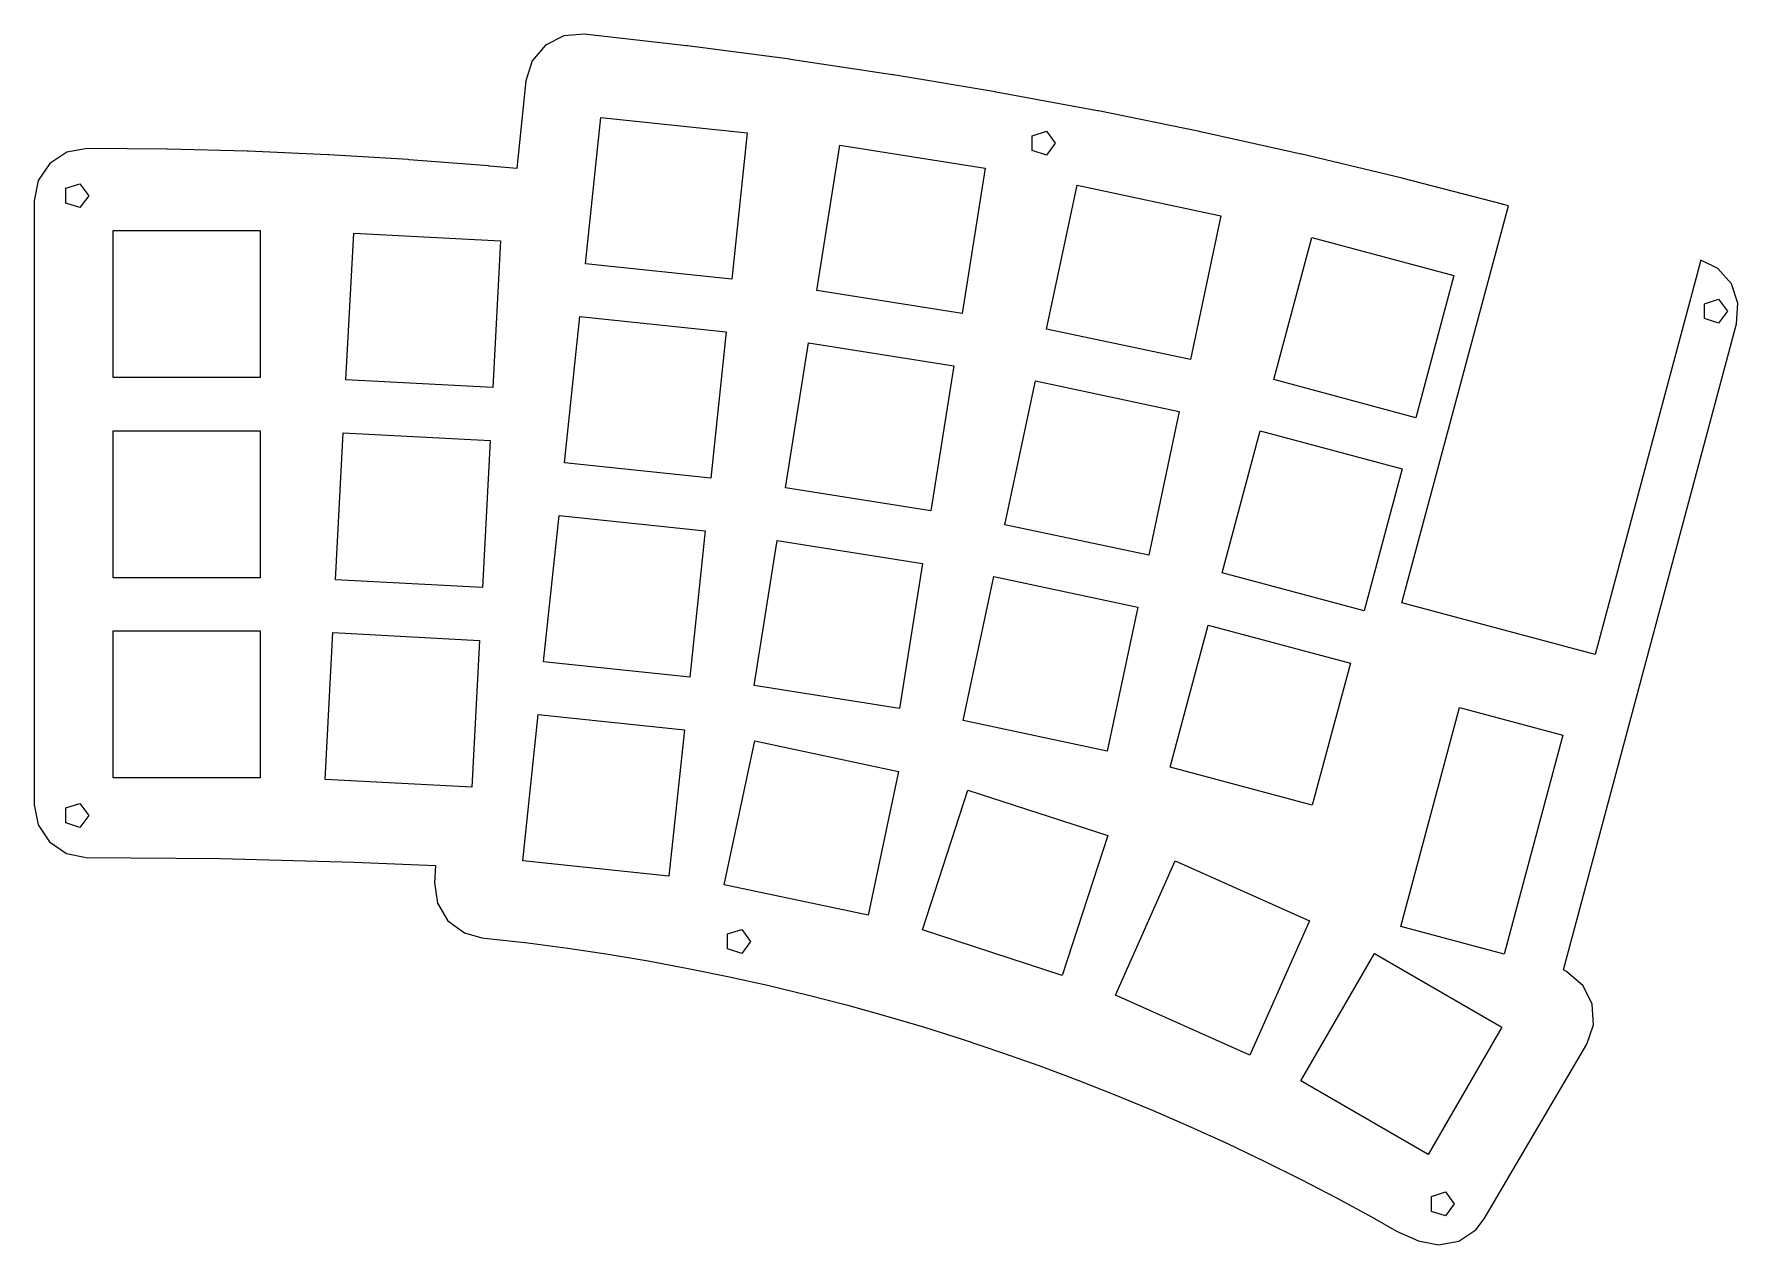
# Model space of a CAD drawing. Header units: metres. Extents: x -5 to 157, y -23 to 92.
import ezdxf

# ---------------------------------------------------------------- set-up
doc = ezdxf.new("R2010")
doc.units = ezdxf.units.M

msp = doc.modelspace()

# ---------------------------------------------------------------- linework, layer by layer
for p, q in [((43.6847, 91.3316), (42.4241, 89.8426)), ((45.4191, 92.2249), (43.6847, 91.3316)), ((47.3633, 92.3864), (45.4191, 92.2249)), ((57.1175, 91.2751), (47.3633, 92.3864)), ((57.2041, 91.2644), (57.1175, 91.2751)), ((66.9375, 89.983), (57.2041, 91.2644)), ((42.4241, 89.8426), (41.8246, 87.9412)), ((67.0239, 89.9709), (66.9375, 89.983)), ((76.7334, 88.5198), (67.0239, 89.9709)), ((41.8246, 87.9412), (40.9451, 79.5735)), ((76.8196, 88.5061), (76.7334, 88.5198)), ((86.5023, 86.8858), (76.8196, 88.5061)), ((86.5883, 86.8706), (86.5023, 86.8858)), ((96.2412, 85.0816), (86.5883, 86.8706)), ((47.4941, 70.5146), (48.957, 84.4375)), ((48.957, 84.4375), (62.8809, 82.9736)), ((96.3269, 85.0649), (96.2412, 85.0816)), ((105.947, 83.1077), (96.3269, 85.0649)), ((62.8809, 82.9736), (61.417, 69.0508)), ((90.0292, 82.7053), (91.3708, 83.1413)), ((91.3708, 83.1413), (92.2, 82)), ((106.033, 83.0895), (105.947, 83.1077)), ((115.617, 80.9646), (106.033, 83.0895)), ((-1.87303, 81.1359), (-3.50455, 80.0663)), ((0.04364, 81.4998), (-1.87303, 81.1359)), ((7.62671, 81.4336), (0.04364, 81.4998)), ((7.71396, 81.4321), (7.62671, 81.4336)), ((15.2947, 81.2336), (7.71396, 81.4321)), ((15.3819, 81.2305), (15.2947, 81.2336)), ((22.9581, 80.8998), (15.3819, 81.2305)), ((69.5195, 67.9844), (71.71, 81.8115)), ((71.71, 81.8115), (85.5381, 79.6221)), ((90.0292, 81.2946), (90.0292, 82.7053)), ((91.3708, 80.8587), (90.0292, 81.2946)), ((92.2, 82), (91.3708, 80.8587)), ((-3.50455, 80.0663), (-4.60252, 78.4537)), ((23.0452, 80.8952), (22.9581, 80.8998)), ((30.6144, 80.4323), (23.0452, 80.8952)), ((30.7015, 80.4262), (30.6144, 80.4323)), ((38.2615, 79.8312), (30.7015, 80.4262)), ((38.3484, 79.8236), (38.2615, 79.8312)), ((40.9451, 79.5735), (38.3484, 79.8236)), ((85.5381, 79.6221), (83.3477, 65.7939)), ((115.702, 80.945), (115.617, 80.9646)), ((125.248, 78.6532), (115.702, 80.945)), ((-4.60252, 78.4537), (-5, 76.5)), ((-1.97081, 77.7053), (-0.629166, 78.1413)), ((-0.629166, 78.1413), (0.199997, 77)), ((91.3828, 64.3047), (94.2939, 77.999)), ((94.2939, 77.999), (107.988, 75.0879)), ((125.333, 78.6321), (125.248, 78.6532)), ((134.8, 76.1837), (125.333, 78.6321)), ((-5, 76.5), (-5, 19)), ((-1.97081, 76.2946), (-1.97081, 77.7053)), ((-0.629166, 75.8587), (-1.97081, 76.2946)), ((0.199997, 77), (-0.629166, 75.8587)), ((107.988, 75.0879), (105.077, 61.3936)), ((125.222, 38.2363), (135.351, 76.0376)), ((134.797, 76.172), (134.8, 76.1837)), ((134.901, 76.1639), (134.797, 76.172)), ((135.351, 76.0376), (134.901, 76.1639)), ((2.52539, 59.6748), (2.52539, 73.6748)), ((2.52539, 73.6748), (16.5254, 73.6748)), ((16.5254, 73.6748), (16.5254, 59.6748)), ((24.6943, 59.4609), (25.4277, 73.4424)), ((25.4277, 73.4424), (39.4082, 72.709)), ((113.024, 59.4863), (116.647, 73.0088)), ((116.647, 73.0088), (130.17, 69.3857)), ((39.4082, 72.709), (38.6758, 58.7285)), ((61.417, 69.0508), (47.4941, 70.5146)), ((153.689, 70.8699), (143.623, 33.3057)), ((155.294, 70.0666), (153.689, 70.8699)), ((156.58, 68.5998), (155.294, 70.0666)), ((130.17, 69.3857), (126.547, 55.8623)), ((157.207, 66.7524), (156.58, 68.5998)), ((83.3477, 65.7939), (69.5195, 67.9844)), ((154.029, 66.7053), (155.371, 67.1413)), ((154.029, 65.2946), (154.029, 66.7053)), ((155.371, 67.1413), (156.2, 66)), ((157.08, 64.8057), (157.207, 66.7524)), ((45.5029, 51.5684), (46.9658, 65.4922)), ((46.9658, 65.4922), (60.8896, 64.0283)), ((155.371, 64.8587), (154.029, 65.2946)), ((156.2, 66), (155.371, 64.8587)), ((60.8896, 64.0283), (59.4258, 50.1055)), ((105.077, 61.3936), (91.3828, 64.3047)), ((140.597, 3.302), (157.08, 64.8057)), ((66.54, 49.1689), (68.7295, 62.9961)), ((68.7295, 62.9961), (82.5576, 60.8057)), ((82.5576, 60.8057), (80.3672, 46.9785)), ((16.5254, 59.6748), (2.52539, 59.6748)), ((38.6758, 58.7285), (24.6943, 59.4609)), ((87.4229, 45.6709), (90.333, 59.3652)), ((90.333, 59.3652), (104.027, 56.4541)), ((126.547, 55.8623), (113.024, 59.4863)), ((104.027, 56.4541), (101.117, 42.7598)), ((2.52539, 40.625), (2.52539, 54.625)), ((2.52539, 54.625), (16.5254, 54.625)), ((16.5254, 54.625), (16.5254, 40.625)), ((23.6973, 40.4375), (24.4307, 54.418)), ((24.4307, 54.418), (38.4111, 53.6855)), ((38.4111, 53.6855), (37.6787, 39.7041)), ((108.093, 41.085), (111.717, 54.6084)), ((111.717, 54.6084), (125.24, 50.9844)), ((59.4258, 50.1055), (45.5029, 51.5684)), ((125.24, 50.9844), (121.616, 37.4619)), ((80.3672, 46.9785), (66.54, 49.1689)), ((43.5117, 32.623), (44.9746, 46.5459)), ((44.9746, 46.5459), (58.8984, 45.083)), ((101.117, 42.7598), (87.4229, 45.6709)), ((58.8984, 45.083), (57.4346, 31.1592)), ((63.5596, 30.3535), (65.75, 44.1807)), ((65.75, 44.1807), (79.5771, 41.9902)), ((16.5254, 40.625), (2.52539, 40.625)), ((79.5771, 41.9902), (77.3877, 28.1631)), ((83.4619, 27.0371), (86.3721, 40.7314)), ((86.3721, 40.7314), (100.067, 37.8203)), ((121.616, 37.4619), (108.093, 41.085)), ((37.6787, 39.7041), (23.6973, 40.4375)), ((100.067, 37.8203), (97.1562, 24.126)), ((143.623, 33.3057), (125.222, 38.2363)), ((103.163, 22.5967), (106.786, 36.1191)), ((106.786, 36.1191), (120.309, 32.4961)), ((2.52539, 21.5752), (2.52539, 35.5752)), ((2.52539, 35.5752), (16.5254, 35.5752)), ((16.5254, 35.5752), (16.5254, 21.5752)), ((22.7012, 21.4131), (23.4336, 35.3945)), ((23.4336, 35.3945), (37.4141, 34.6611)), ((37.4141, 34.6611), (36.6816, 20.6807)), ((57.4346, 31.1592), (43.5117, 32.623)), ((120.309, 32.4961), (116.686, 18.9727)), ((77.3877, 28.1631), (63.5596, 30.3535)), ((41.5205, 13.6768), (42.9834, 27.6006)), ((42.9834, 27.6006), (56.9072, 26.1367)), ((125.128, 7.41016), (130.716, 28.2646)), ((130.716, 28.2646), (140.53, 25.6348)), ((56.9072, 26.1367), (55.4434, 12.2139)), ((97.1562, 24.126), (83.4619, 27.0371)), ((60.6963, 11.3975), (63.6074, 25.0918)), ((63.6074, 25.0918), (77.3018, 22.1807)), ((140.53, 25.6348), (134.942, 4.78027)), ((16.5254, 21.5752), (2.52539, 21.5752)), ((36.6816, 20.6807), (22.7012, 21.4131)), ((77.3018, 22.1807), (74.3906, 8.4873)), ((116.686, 18.9727), (103.163, 22.5967)), ((79.5713, 7.08789), (83.8975, 20.4033)), ((83.8975, 20.4033), (97.2129, 16.0771)), ((-5, 19), (-4.6194, 17.0866)), ((-1.97081, 18.7053), (-0.629166, 19.1413)), ((-1.97081, 17.2946), (-1.97081, 18.7053)), ((-0.629166, 19.1413), (0.199997, 18)), ((0.199997, 18), (-0.629166, 16.8587)), ((-4.6194, 17.0866), (-3.53554, 15.4645)), ((-0.629166, 16.8587), (-1.97081, 17.2946)), ((-3.53554, 15.4645), (-1.91342, 14.3806)), ((97.2129, 16.0771), (92.8867, 2.76172)), ((-1.91342, 14.3806), (-0.04364, 14.0002)), ((-0.04364, 14.0002), (12.7404, 13.8886)), ((12.7404, 13.8886), (25.477, 13.5551)), ((25.477, 13.5551), (33.2098, 13.2175)), ((33.2098, 13.2175), (33.1237, 11.5747)), ((55.4434, 12.2139), (41.5205, 13.6768)), ((97.9463, 0.87207), (103.64, 13.6611)), ((103.64, 13.6611), (116.43, 7.9668)), ((33.1237, 11.5747), (33.4036, 9.64398)), ((74.3906, 8.4873), (60.6963, 11.3975)), ((33.4036, 9.64398), (34.4011, 7.96736)), ((34.4011, 7.96736), (35.9643, 6.80009)), ((35.9643, 6.80009), (37.6376, 6.33604)), ((61.0292, 6.70534), (62.3708, 7.14127)), ((61.0292, 5.29465), (61.0292, 6.70534)), ((62.3708, 7.14127), (63.2, 6)), ((92.8867, 2.76172), (79.5713, 7.08789)), ((116.43, 7.9668), (110.736, -4.82227)), ((134.942, 4.78027), (125.128, 7.41016)), ((37.6376, 6.33604), (38.1526, 6.28644)), ((38.1526, 6.28644), (41.9942, 5.84874)), ((41.9942, 5.84874), (45.8267, 5.34421)), ((45.8267, 5.34421), (49.6506, 4.77271)), ((62.3708, 4.85872), (61.0292, 5.29465)), ((63.2, 6), (62.3708, 4.85872)), ((49.6506, 4.77271), (53.463, 4.13474)), ((53.463, 4.13474), (57.2641, 3.43024)), ((57.2641, 3.43024), (61.0528, 2.65941)), ((115.609, -7.28613), (122.609, 4.83789)), ((122.609, 4.83789), (134.733, -2.16211)), ((140.898, 3.13725), (140.597, 3.302)), ((61.0528, 2.65941), (64.8264, 1.82281)), ((64.8264, 1.82281), (68.5852, 0.92041)), ((142.485, 1.76933), (140.898, 3.13725)), ((143.338, 0.014343), (142.485, 1.76933)), ((68.5852, 0.92041), (72.3288, -0.047745)), ((110.736, -4.82227), (97.9463, 0.87207)), ((143.453, -1.93312), (143.338, 0.014343)), ((72.3288, -0.047745), (76.0532, -1.0806)), ((76.0532, -1.0806), (79.7605, -2.17876)), ((79.7605, -2.17876), (83.4467, -3.34103)), ((134.733, -2.16211), (127.733, -14.2861)), ((142.815, -3.7766), (143.453, -1.93312)), ((83.4467, -3.34103), (87.1137, -4.56799)), ((87.1137, -4.56799), (90.7571, -5.85817)), ((133.065, -20.4266), (142.815, -3.7766)), ((90.7571, -5.85817), (94.3788, -7.21228)), ((94.3788, -7.21228), (97.9749, -8.62878)), ((127.733, -14.2861), (115.609, -7.28613)), ((97.9749, -8.62878), (101.547, -10.1085)), ((101.547, -10.1085), (105.092, -11.6496)), ((105.092, -11.6496), (108.611, -13.2534)), ((108.611, -13.2534), (112.099, -14.9171)), ((112.099, -14.9171), (115.558, -16.642)), ((115.558, -16.642), (118.988, -18.4272)), ((118.988, -18.4272), (122.385, -20.272)), ((128.029, -18.2946), (129.371, -17.8587)), ((128.029, -19.7053), (128.029, -18.2946)), ((129.371, -17.8587), (130.2, -19)), ((130.2, -19), (129.371, -20.1413)), ((122.385, -20.272), (124.688, -21.5746)), ((129.371, -20.1413), (128.029, -19.7053)), ((132.258, -21.4624), (133.065, -20.4266)), ((124.688, -21.5746), (125.201, -21.8275)), ((125.201, -21.8275), (126.801, -22.5047)), ((126.801, -22.5047), (128.712, -22.8998)), ((128.712, -22.8998), (130.628, -22.5339)), ((130.628, -22.5339), (132.258, -21.4624))]:
    msp.add_line(p, q)

doc.saveas('drawing.dxf')
